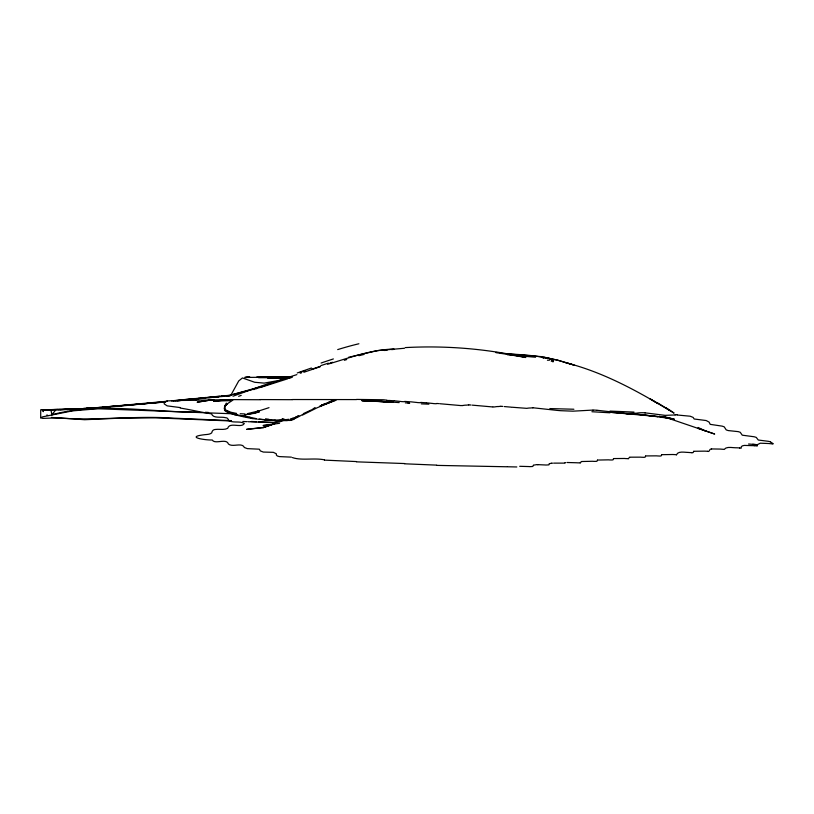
<?xml version="1.0" encoding="UTF-8"?>
<svg xmlns="http://www.w3.org/2000/svg" width="814" height="814" viewBox="0 0 814 814"><rect width="100%" height="100%" fill="white"/><g stroke="black" fill="none" stroke-linecap="round" stroke-linejoin="round"><path stroke-width="1.22" d="M231.217 420.991L155.789 417.836L119.017 418.203L84.636 419.719L58.7 417.826L42.796 418.396L40.7 417.796L42.776 416.809L72.456 410.887L97.69 408.75L234.87 413.868L237.403 414.529M230.942 395.065L238.736 380.921L242.45 377.94L254.701 382.275L264.204 383.119L278.775 380.464L296.866 374.613M226.323 403.083L224.583 406.389L224.389 408.862M46.184 409.676L51.16 410.694L51.821 414.774L55.901 409.778L60.643 409.544M227.289 403.775L224.715 406.481L224.654 409.147M312.22 409.513L315.099 407.519M232.926 400C229.752 402.604 223.067 405.046 224.654 410.195M303.571 413.929C297.151 417.704 289.784 422.039 282.071 420.258M297.792 416.249L294.485 417.836L298.88 415.557M693.65 451.353L693.152 452.594L691.9 452.726M693.772 451.282L704.11 451.149A27.076 19.149 -90 0 1 706.176 451.231A41.606 13.156 90 0 1 707.549 451.332M549.45 463.654L551.638 463.197M533.292 465.313L532.855 466.453L530.596 466.605A38.441 17.186 -90 0 0 529.843 466.636A27.554 22.924 -90 0 0 528.53 466.554L519.698 466.3M533.536 465.181L535.856 464.753M581.501 461.518L592.46 461.273A26.048 21.673 -90 0 1 593.966 461.385A36.304 16.239 -90 0 1 595.095 461.385L596.967 461.284L597.405 460.134M661.65 454.711L661.09 455.952L659.716 456.074A35.104 15.7 90 0 0 658.088 455.993A25.621 21.317 -90 0 0 656.206 455.85L645.746 455.932M661.721 454.68L672.049 454.517A28.378 20.065 -90 0 1 674.114 454.588A42.104 13.319 90 0 1 675.366 454.65L676.434 454.812M549.196 463.787L548.88 464.865L546.754 464.998A37.77 16.891 90 0 0 545.879 465.028A27.605 22.965 -90 0 0 544.373 464.936L538.868 464.692M597.537 460.063L608.302 459.849A26.282 21.866 -90 0 1 609.991 459.971A35.918 16.066 -90 0 1 611.253 459.991L613.003 459.89L613.502 458.699M581.318 461.619L580.25 462.891M628.276 458.699L629.598 457.315M645.563 456.033L645.064 457.234L643.559 457.336A35.328 15.802 -90 0 0 642.053 457.285A25.275 21.032 -90 0 0 640.364 457.153L629.843 457.183M613.756 458.567L624.338 458.475A25.763 21.439 -90 0 1 626.027 458.608A35.602 15.924 -90 0 1 627.401 458.648L628.215 458.709M311.263 409.961L303.581 413.522M302.625 415.008L317.022 407.824L335.266 400.203M325.936 403.551L320.787 405.81L336.09 400.244M334.31 399.979L327.584 402.818L331.43 401.18L329.487 401.994M321.825 405.158L326.628 403.205L321.388 405.321M270.146 424.664L263.085 427.452L246.601 429.344L263.085 427.676L274.857 423.636L263.085 427.676M269.017 407.661L255.81 411.935M319.607 406.196L329.029 402.655M264.204 386.263L287.708 378.795M253.826 389.58L254.579 389.306M256.125 388.756L256.898 388.482M261.314 386.915L284.391 378.815M303.846 372.273L320.38 366.656M300.417 373.209L301.506 372.832M311.579 369.332L319.882 366.473M289.988 378.032L292.267 377.248M293.895 418.05L291.758 418.711M329.935 363.095L332.478 362.261M344.332 360.297L346.723 359.544M255.81 411.894L259.412 410.755L247.415 413.644M327.554 364.275C349.359 357.936 370.96 349.593 393.956 349.053M236.396 413.288L234.615 413.441M553.317 360.663L551.149 361.05M552.777 361.864L553.317 361.701M348.504 357.305L377.513 350.6L404.507 348.26M248.087 421.703L273.565 422.7L279.965 421.764L285.928 419.719L273.565 422.344L258.679 421.794M263.085 386.07L230.108 395.238L263.085 386.711M293.274 418.172L290.425 418.905M358.913 355.687L363.95 354.466M711.68 448.941L720.136 449.074A24.176 20.116 -90 0 1 722.201 449.257A33.272 14.876 90 0 1 724.206 449.45C726.332 446.265 732.04 447.761 735.978 447.792A26.893 19.017 -90 0 1 738.237 447.883A41.311 13.065 90 0 1 739.733 448.026M711.558 448.972C708.974 448.606 709.91 452.431 707.549 451.322M564.916 463.115L553.581 463.135M51.821 414.774C99.98 401.729 150.356 412.647 199.277 412.047M288.838 419.312L285.165 419.709L282.071 418.895M565.415 462.627L564.977 462.708M279.568 423.3L263.085 425.519L271.327 424.786M580.128 462.912L578.937 462.851A36.783 16.453 -90 0 0 577.94 462.861A26.648 22.171 90 0 0 576.434 462.759L566.92 462.494M286.813 419.79L277.289 420.482L257.631 419.139M213.624 399.542L197.141 402.197L213.624 399.582M245.014 414.998L259.412 411.792L254.619 413.309L245.014 414.682M384.503 350.488L386.874 350.183M246.215 377.431L291.341 376.974M384.727 350.458L386.731 350.224M245.014 377.584L249.817 377.024L245.014 377.157M391.626 349.633L393.996 349.389M167.369 401.241L107.763 406.685M171.469 400.844L194.841 398.545M173.321 400.844L205.901 397.476M175.61 400.824L181.105 400.274M182.478 400.142L193.498 399.064M199.023 398.524L177.472 400.824M166.473 401.516L159.646 402.177M198.097 398.412L212.83 396.825M160.602 402.289L151.139 403.205M165.14 402.024L106.4 406.878M195.38 399.064L211.945 397.466M158.282 402.309L140.425 404.222M200.407 398.392L204.558 397.995M207.763 397.476L224.328 395.93M150.142 403.083L131.146 405.077M208.71 397.598L224.359 396.316M214.703 397.212L218.844 396.825M180.199 400.6L167.175 400.875L164.357 402.248L164.163 403.856L167.175 405.871L180.199 407.57M215.598 396.571L219.76 396.184M180.199 400.457L196.225 400.315M221.143 396.052L230.83 395.187M227.086 395.675L229.833 395.431M221.174 396.438L222.558 396.316M138.014 404.212L108.995 406.685M223.942 396.184L230.861 395.573M227.116 396.062L229.863 395.818M196.225 400.173L212.251 400.03M212.251 399.888L228.286 399.745M129.823 405.199L111.62 406.756M110.348 406.858L105.22 406.878M213.624 400.987L230.108 399.735L213.624 401.048L230.108 400.671M675.121 414.957L665.099 415.354L645.064 412.84M109.015 407.061L102.686 407.071M105.25 407.265L93.925 407.702M107.723 407.163L103.826 407.071M102.717 407.458L90.222 407.946M106.43 407.265L98.698 407.438M103.856 407.458L94.882 407.702M98.728 407.824L91.087 407.946M93.956 408.089L86.538 408.18M94.902 408.089L83.577 408.404M90.242 408.333L67.47 409.167M91.107 408.333L66.31 409.218M86.569 408.567L73.341 409.3M281.023 420.329L277.95 420.268M83.598 408.791L50.529 409.635M285.928 420.075L278.958 420.39M58.16 409.483L42.857 409.768L43.396 411.66L42.186 409.768M405.291 347.598C445.746 345.401 486.263 348.768 525.803 357.499L509.768 354.762M70.991 409.401L67.491 409.554M356.522 399.42L383.323 399.766A34.208 30.606 -90 0 1 386.579 400.223M356.522 399.582L292.399 399.532M292.399 399.684L260.348 399.572M67.674 409.167L53.836 409.584M67.684 409.554L60.531 409.798M228.286 399.593L260.348 399.725M66.473 409.218L59.453 409.829M275.01 420.187L277.95 420.299M58.323 409.859L59.341 409.452M676.495 454.802C677.97 450.875 684.35 452.35 688.268 452.442A24.44 20.34 -90 0 1 690.15 452.604A33.883 15.151 -90 0 1 691.9 452.726M275.01 420.156L267.725 420.309M461.029 405.565L462.718 405.535M493.091 406.949L494.78 406.908A20.828 18.63 90 0 1 498.789 406.532A18.518 10.277 -90 0 1 500.793 406.43M51.374 417.389C92.043 421.55 132.824 415.364 173.596 418.162L231.217 420.635M538.492 464.702L537.739 464.723M460.846 405.576L439.682 403.713M404.609 401.587L403.866 401.658A26.689 8.435 90 0 0 403.612 401.709L401.607 401.597A27.198 25.804 -90 0 0 401.048 401.506L394.403 400.793M492.714 406.949L472.242 405.138M270.38 420.248L271.276 420.228M537.362 464.733L536.609 464.743M53.5 409.961L43.203 410.063L47.599 409.757M292.023 376.617L256.817 376.974M420.645 402.594L419.892 402.645A26.893 8.506 -90 0 0 419.637 402.706L417.633 402.584A27.442 26.038 -90 0 0 417.073 402.492L410.622 401.801M51.18 409.615L45.462 409.676M552.452 463.156L551.892 463.156M48.341 409.656L49.43 409.646M436.67 403.612L435.917 403.673A27.106 8.578 90 0 0 435.673 403.724L433.669 403.602A27.686 26.262 -90 0 0 433.099 403.51L426.465 402.808M267.725 420.278L259.361 419.159M44.037 409.676L45.106 409.676M258.567 377.696L289.377 377.696M267.572 378.103L289.642 378.103M283.567 378.5L285.307 378.5M44.638 409.768L40.7 409.768L40.7 417.796M507.427 466.768L516.819 466.961M506.807 466.768L436.67 465.384M573.89 409.239L549.847 408.577M405.291 402.879L409.768 403.022L407.529 402.727M428.897 404.171L421.286 403.876M226.384 413.166L235.684 413.543M499.45 352.757L495.848 352.452M609.961 411.09L634.004 412.088M205.352 412.301L208.374 412.423M251.261 421.479L256.552 421.703M242.796 421.479L247.029 421.662M361.996 400.793L393.131 402.116L361.996 399.908L399.206 402.604M389.458 400.498L393.844 400.763M389.336 400.488L388.583 400.447M240.211 413.726L245.014 413.96M495.848 352.584L499.45 352.777M405.494 401.475L409.686 401.74M500.152 353.357L540.862 356.593L557.855 360.246L573.89 365.028L557.855 360.246L543.874 357.112M405.301 401.465L404.609 401.424M421.52 402.492L425.905 402.767M507.498 354.802L535.551 357.234M591.92 411.731L609.961 412.8M625.986 413.726L642.012 414.682L609.961 412.271L658.048 416.565L642.012 414.733L674.073 418.945L659.279 416.402L674.073 419.413L663.766 416.453M421.459 402.482L420.645 402.431M438.675 403.622L436.67 403.459M500.559 353.327C515.862 354.548 531.511 354.65 546.469 358.119M502.798 406.43L500.793 406.257M285.928 419.719L282.468 419.068M504.304 406.562L510.938 407.142M748.565 444.006L757.274 444.709L760.276 443.203L768.04 443.498A21.795 18.132 -90 0 1 770.298 443.711A24.379 10.897 -90 0 1 772.303 444.037L773.3 443.783L770.298 441.799M404.609 463.542L356.522 461.843M470.991 405.026L468.732 404.843M511.691 407.204L526.841 408.353A21.042 18.814 -90 0 1 530.85 407.997A18.722 10.379 90 0 1 532.855 407.906M752.685 444.281L757.274 444.709L757.274 446.001L755.768 445.869A40.171 12.709 -90 0 0 754.263 445.726M256.593 419.037L252.33 418.559M436.67 465.13L404.609 463.797M532.855 407.753L556.898 410.368A124.166 124.166 0 0 0 560.907 410.704L572.924 411.172L590.964 410.185A29.151 28.287 -90 0 1 592.968 410.164M356.522 461.569L324.46 460.114M324.46 459.839C314.387 457.702 301.587 460.775 292.399 457.58M596.967 410.256L625.152 413.431L636.416 413.197A31.512 29.894 -90 0 1 642.053 412.739A21.52 15.222 -90 0 1 645.054 412.942M252.248 418.549L243.325 416.758M291.402 457.142L279.375 456.593L277.381 456.023L276.373 455.097L276.373 453.825L273.372 452.34L263.349 452.065L260.348 450.925L259.34 449.196L247.324 448.626L244.373 447.507C241.992 441.982 232.529 447.72 228.408 443.976C226.516 437.871 214.967 444.739 212.251 439.998C204.568 440.211 184.788 436.935 204.996 434.656C207.265 434.422 209.981 434.442 211.752 432.834C212.037 431.044 213.126 429.558 215.262 429.477C219.404 428.856 223.942 430.291 227.717 428.317C229.517 421.56 241.565 428.652 244.312 423.463C239.703 420.655 233.455 423.321 228.846 420.573C228.113 419.363 227.778 417.663 225.651 417.735C221.388 416.33 213.39 418.925 211.508 413.838C200.478 412.169 191.117 409.788 180.199 408.048M234.615 414.489L242.969 415.883M388.583 400.61L386.833 400.284M265.13 420.166L265.985 420.299M256.339 418.64L242.419 415.72M251.495 417.704L250.183 417.44M248.891 417.175L249.532 417.307M247.008 416.778L243.518 416.005M234.768 414.743L242.867 416.646M550.559 359.442L549.369 359.116M551.638 360.744L553.194 361.131M234.615 414.713L229.782 413.115L224.929 410.053A197.68 22.059 -30.5 0 1 224.918 408.557M547.273 357.855L552.289 359.391M677.187 414.998L690.15 416.208L693.152 417.419L694.149 418.996L706.176 420.543L709.116 422.12L710.184 424.348L722.201 426.139L724.206 426.831L726.21 429.894L728.215 430.575L738.237 431.634L740.241 432.295L742.246 435.175L754.263 436.782L756.267 437.403L758.272 440.028L767.48 441.198A22.619 18.824 -90 0 1 770.298 441.778M739.733 448.015L741.239 448.138L741.239 446.876L742.246 445.909L744.25 445.411L752.014 445.634A26.16 18.498 -90 0 1 754.263 445.726M565.872 362.749C598.636 371.031 629.069 386.548 658.048 403.602L650.03 398.84L674.073 413.095L670.064 410.348M542.969 358.038L543.874 358.313M698.117 428.347L714.682 434.045L664.916 417.114M231.013 412.311L227.187 410.643M231.013 413.349L225.61 410.907M226.76 410.449L225.61 409.869M553.164 359.747L553.693 360.073M698.117 427.472L706.135 431.308M46.866 414.957L48.057 415.557M658.048 403.164L670.064 410.541L666.056 407.794M268.976 419.322A233.15 13.787 2.8 0 1 265.537 418.793M546.031 358.028A260.205 6.99 12.3 0 1 547.619 358.557M320.736 365.669A115.934 13.472 -19.2 0 1 328.368 363.146M304.894 370.787A107.468 4.182 -18.8 0 1 299.318 372.67M224.776 409.493A222.151 12.556 2.6 0 1 224.481 409.147M235.358 413.471A286.274 16.412 2.9 0 1 231.603 412.332M225.234 410.897A222.151 12.556 2.6 0 1 224.471 410.185M235.694 414.519A286.274 16.392 2.9 0 1 231.868 413.38M675.111 414.926A17.287 9.595 90 0 1 677.116 414.764M462.728 405.545A20.615 18.437 -90 0 1 466.727 405.138A18.335 10.175 -90 0 1 468.732 405.026M592.958 410.103A23.006 18.407 90 0 1 596.967 410.388M552.218 359.981A47.405 2.055 2.8 0 1 551.627 360.042M549.511 360.185A47.405 2.055 2.8 0 1 547.435 360.256M337.698 349.593A124.756 37.8 -22.4 0 1 358.893 343.762M321.082 363.024A116.534 15.263 -19.6 0 1 333.394 358.933M297.252 372.975A110.419 4.365 -19.1 0 1 311.467 368.009M232.997 396.214A107.702 1.089 -19.2 0 1 271.418 382.519M252.818 389.54A143.295 4.396 -18.4 0 1 254.772 388.838M241.209 395.39A85.47 7.957 -26.3 0 1 238.634 396.337M294.047 419.261A96.652 19.037 9.7 0 1 289.642 420.553M393.131 402.116L361.996 400.549L393.131 402.208"/></g></svg>
